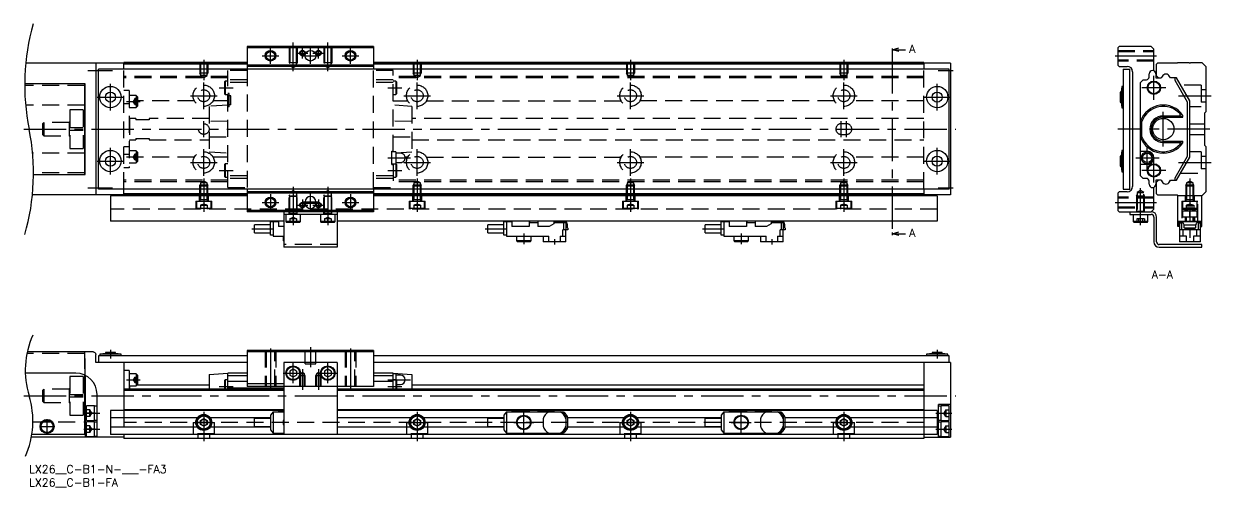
# Model space of a CAD drawing. Extents: x -2 to 443, y -8 to 165.
import ezdxf

# ---------------------------------------------------------------- set-up
doc = ezdxf.new("R2010")
doc.units = 0
doc.header["$LTSCALE"] = 0.5
doc.linetypes.add('CENTER', pattern=[50.8, 31.75, -6.35, 6.35, -6.35])
doc.linetypes.add('DASHED', pattern=[19.05, 12.7, -6.35])
for name, color, linetype in [('MSM_CENTER', 1, 'CENTER'), ('MSM_CONTINUOUS', 7, 'CONTINUOUS'), ('MSM_DASHED', 4, 'DASHED'), ('MSM_NARROW', 5, 'CONTINUOUS'), ('MSM_PART_NUMBER', 7, 'CONTINUOUS')]:
    doc.layers.add(name, color=color, linetype=linetype)
doc.styles.get("Standard").update_dxf_attribs({"font": 'txt.shx', "height": 1, "bigfont": 'bigfont.shx'})

# ---------------------------------------------------------------- blocks, each defined once
blk = doc.blocks.new('*U2')
at = {"layer": 'MSM_PART_NUMBER'}
blk.add_text('LX26__C-B1-N-___-FA3', height=3, dxfattribs=at).set_placement((0, -3))
blk = doc.blocks.new('*U3')
at = {"layer": 'MSM_PART_NUMBER'}
blk.add_text('LX26__C-B1-FA', height=3, dxfattribs=at).set_placement((0, -8))

msp = doc.modelspace()

# ---------------------------------------------------------------- linework, layer by layer
at = {"layer": 'MSM_CENTER'}
for p, q in [((90.5, 150.4), (90.5, 156.6)), ((99, 147.69), (99, 158.4)), ((102.5, 152.45), (102.5, 156.55)), ((105.5, 150.4), (105.5, 156.6)), ((108.5, 152.45), (108.5, 156.55)), ((112, 147.69), (112, 158.4)), ((120.5, 150.4), (120.5, 156.6)), ((65.5, 152), (65.5, 144.37)), ((87.4, 153.5), (93.6, 153.5)), ((100.45, 154.5), (104.55, 154.5)), ((102.4, 153.5), (108.6, 153.5)), ((106.45, 154.5), (110.55, 154.5)), ((117.4, 153.5), (123.6, 153.5)), ((145.5, 152), (145.5, 144.37)), ((225.5, 152), (225.5, 144.37)), ((305.5, 152), (305.5, 144.37)), ((323.59, 155.25), (323.59, 87.25)), ((407.25, 153.5), (422.75, 153.5)), ((22, 148), (31.31, 148)), ((340.8, 148), (346.5, 148)), ((30.5, 133), (30.5, 143)), ((65.5, 133.5), (65.5, 143.5)), ((145.5, 133.5), (145.5, 143.5)), ((225.5, 133.5), (225.5, 143.5)), ((305.5, 133.5), (305.5, 143.5)), ((340.5, 133), (340.5, 143)), ((421.75, 137), (421.75, 146)), ((60.5, 138.5), (70.5, 138.5)), ((71.3, 141.5), (76.5, 141.5)), ((134.5, 141.5), (139.7, 141.5)), ((140.5, 138.5), (150.5, 138.5)), ((220.5, 138.5), (230.5, 138.5)), ((300.5, 138.5), (310.5, 138.5)), ((426.25, 141.5), (417.25, 141.5)), ((430.96, 138.5), (443.25, 138.5)), ((25.5, 138), (35.5, 138)), ((36.5, 136.39), (41.6, 136.39)), ((335.5, 138), (345.5, 138)), ((425.25, 119.5), (425.25, 132.5)), ((-2, 126), (347.5, 126)), ((65.5, 123), (65.5, 129)), ((304.5, 123), (304.5, 129)), ((306.5, 123), (306.5, 129)), ((442.75, 126), (408.25, 126)), ((30.5, 109), (30.5, 119)), ((65.5, 108.5), (65.5, 118.5)), ((145.5, 108.5), (145.5, 118.5)), ((225.5, 108.5), (225.5, 118.5)), ((305.5, 108.5), (305.5, 118.5)), ((340.5, 109), (340.5, 119)), ((419.25, 110.7), (419.25, 119.7)), ((25.5, 114), (35.5, 114)), ((36.5, 115.61), (41.6, 115.61)), ((60.5, 113.5), (70.5, 113.5)), ((134.5, 115.2), (143, 115.2)), ((140.5, 113.5), (150.5, 113.5)), ((220.5, 113.5), (230.5, 113.5)), ((300.5, 113.5), (310.5, 113.5)), ((335.5, 114), (345.5, 114)), ((415, 115.2), (423.75, 115.2)), ((421.75, 106), (421.75, 115)), ((430.96, 113.5), (443.25, 113.5)), ((65.5, 107.51), (65.5, 95)), ((71.3, 110.5), (76.5, 110.5)), ((134.5, 110.5), (139.7, 110.5)), ((145.5, 107.51), (145.5, 95)), ((225.5, 107.51), (225.5, 95)), ((305.5, 107.51), (305.5, 95)), ((426.25, 110.5), (417.25, 110.5)), ((435.25, 107.51), (435.25, 82.7)), ((22, 104), (31.31, 104)), ((99, 104.31), (99, 90)), ((112, 104.31), (112, 90)), ((340.8, 104), (346.5, 104)), ((416.75, 90), (416.75, 103.81)), ((87.4, 98.5), (93.6, 98.5)), ((90.5, 101.6), (90.5, 95.4)), ((102.5, 99.55), (102.5, 95.45)), ((102.5, 98.75), (108.5, 98.75)), ((102.5, 98.25), (108.5, 98.25)), ((105.5, 95.25), (105.5, 101.75)), ((108.5, 99.55), (108.5, 95.45)), ((117.4, 98.5), (123.6, 98.5)), ((120.5, 101.6), (120.5, 95.4)), ((407.25, 98.5), (422.75, 98.5)), ((100.45, 97.5), (104.55, 97.5)), ((106.45, 97.5), (110.55, 97.5)), ((83.5, 88.55), (91.5, 88.55)), ((171, 88.55), (179, 88.55)), ((185.5, 86.9), (185.5, 82.9)), ((197, 84.7), (197, 82.7)), ((252.5, 88.55), (260.5, 88.55)), ((267, 86.9), (267, 82.9)), ((278.5, 84.7), (278.5, 82.7)), ((30.5, 43.2), (30.5, 40)), ((90.5, 43.68), (90.5, 28.83)), ((105.5, 44.25), (105.5, 36.75)), ((120.5, 43.68), (120.5, 28.83)), ((340.5, 43.2), (340.5, 40)), ((99, 30.75), (99, 38.25)), ((102.5, 35.96), (102.5, 28.24)), ((108.5, 35.96), (108.5, 28.24)), ((112, 30.75), (112, 38.25)), ((36.5, 32), (41.6, 32)), ((95.25, 34.5), (102.75, 34.5)), ((108.25, 34.5), (115.75, 34.5)), ((134.5, 32), (143, 32)), ((71.3, 29.5), (76.5, 29.5)), ((134.5, 29.5), (139.7, 29.5)), ((-2, 26), (347.5, 26)), ((20.5, 19.5), (26.5, 19.5)), ((65.5, 20), (65.5, 9)), ((145.5, 20), (145.5, 9)), ((185.5, 12.25), (185.5, 19.75)), ((225.5, 20), (225.5, 9)), ((267, 12.25), (267, 19.75)), ((305.5, 20), (305.5, 9)), ((340, 19.5), (346, 19.5)), ((3.97, 14.5), (9.53, 14.5)), ((6.75, 11.72), (6.75, 17.28)), ((20.5, 13.5), (26.5, 13.5)), ((61.5, 16), (69.5, 16)), ((141.5, 16), (149.5, 16)), ((181.75, 16), (189.25, 16)), ((221.5, 16), (229.5, 16)), ((263.25, 16), (270.75, 16)), ((301.5, 16), (309.5, 16)), ((340, 13.5), (346, 13.5))]:
    msp.add_line(p, q, dxfattribs=at)
at = {"layer": 'MSM_CONTINUOUS'}
for p, q in [((129.2, 157), (81.8, 157)), ((81.8, 157), (81.8, 148.5)), ((129.2, 156.5), (81.8, 156.5)), ((129.2, 157), (129.2, 148.5)), ((323.59, 155.75), (326.09, 156.42)), ((323.59, 156.25), (323.59, 155.25)), ((408.75, 157), (408.25, 156.5)), ((408.25, 156.5), (408.25, 150)), ((420.75, 157), (408.75, 157)), ((421.75, 156), (420.75, 157)), ((421.75, 147.82), (421.75, 156)), ((326.09, 155.08), (323.59, 155.75)), ((323.59, 155.75), (328.59, 155.75)), ((35.5, 150.7), (-1.24, 150.7)), ((25, 150.7), (25, 101.3)), ((345, 148.5), (26, 148.5)), ((26, 103.5), (26, 148.5)), ((35.5, 148.5), (35.5, 151)), ((81.8, 151), (35.5, 151)), ((81.8, 150.8), (35.5, 150.8)), ((81.8, 150.3), (35.5, 150.3)), ((129.2, 150), (81.8, 150)), ((129.2, 149.5), (81.8, 149.5)), ((335.5, 151), (129.2, 151)), ((335.5, 150.8), (129.2, 150.8)), ((335.5, 150.3), (129.2, 150.3)), ((335.5, 151), (335.5, 148.5)), ((345.5, 150.7), (335.5, 150.7)), ((342, 150.7), (342, 150.75)), ((345, 150.75), (342, 150.75)), ((345, 150.7), (345, 150.75)), ((345, 103.5), (345, 148.5)), ((345.5, 150.7), (345.5, 101.3)), ((408.25, 150), (408.75, 149.5)), ((408.75, 149.5), (411.75, 149.5)), ((410.25, 148.5), (410.25, 103.5)), ((410.25, 148.5), (412.75, 148.5)), ((412.75, 103.5), (412.75, 148.5)), ((413.75, 147.5), (413.75, 104.5)), ((422.75, 150.3), (423.25, 150.8)), ((422.75, 145.9), (422.75, 150.3)), ((423.25, 150.8), (430.55, 150.8)), ((430.55, 150.8), (430.75, 151)), ((430.75, 151), (434.85, 151)), ((435.65, 151), (439.75, 151)), ((439.75, 151), (441.25, 149.5)), ((441.25, 149.5), (441.25, 132.5)), ((21, 143), (-1.64, 143)), ((20.75, 143), (20.75, 109)), ((21, 109), (21, 143)), ((416.75, 143.5), (417.75, 144.5)), ((416.75, 108.5), (416.75, 143.5)), ((417.75, 144.5), (418.95, 144.5)), ((419.95, 145.5), (419.95, 146.7)), ((422.45, 146.7), (422.45, 145.2)), ((422.45, 145.2), (424.53, 145.2)), ((423.45, 145.2), (422.75, 145.9)), ((424.85, 145.76), (424.53, 145.2)), ((427.97, 145.2), (427.65, 145.76)), ((430.25, 145.2), (427.97, 145.2)), ((429.59, 145.2), (429.59, 144.35)), ((429.59, 144.35), (434.25, 136.27)), ((435.25, 136.54), (430.25, 145.2)), ((20.75, 142.4), (21, 142.4)), ((409.45, 139.9), (409.05, 139.9)), ((409.05, 139.9), (409.05, 136.1)), ((409.7, 142), (409.45, 139.9)), ((409.45, 139.9), (409.45, 136.1)), ((410.25, 142), (409.7, 142)), ((409.7, 142), (409.7, 134)), ((21, 135), (20.75, 135)), ((409.05, 136.1), (409.45, 136.1)), ((409.45, 136.1), (409.7, 134)), ((409.7, 134), (410.25, 134)), ((434.25, 136.27), (434.25, 115.73)), ((435.25, 115.46), (435.25, 136.54)), ((21, 130.25), (20.75, 130.25)), ((425.25, 131), (431.57, 131)), ((425.25, 130.5), (432.63, 130.5)), ((431.57, 131), (431.57, 131.69)), ((432.63, 130.5), (431.57, 131)), ((432.63, 130.5), (432.63, 131.15)), ((441.25, 132.5), (440.75, 132)), ((440.75, 132), (440.75, 119.98)), ((417.25, 128.87), (416.75, 128.96)), ((417.25, 123.13), (417.25, 128.87)), ((20.75, 121.75), (21, 121.75)), ((416.75, 123.04), (417.25, 123.13)), ((425.25, 121.5), (432.63, 121.5)), ((425.25, 121), (431.57, 121)), ((431.57, 121), (432.63, 121.5)), ((431.57, 120.31), (431.57, 121)), ((432.63, 120.85), (432.63, 121.5)), ((21, 117), (20.75, 117)), ((409.45, 115.9), (409.05, 115.9)), ((409.05, 115.9), (409.05, 112.1)), ((409.7, 118), (409.45, 115.9)), ((409.45, 115.9), (409.45, 112.1)), ((410.25, 118), (409.7, 118)), ((409.7, 118), (409.7, 110)), ((416.75, 117.7), (419.25, 117.7)), ((440.75, 119.98), (441.25, 119.48)), ((441.25, 119.48), (441.25, 102.5)), ((409.05, 112.1), (409.45, 112.1)), ((409.45, 112.1), (409.7, 110)), ((419.25, 112.7), (416.75, 112.7)), ((434.25, 115.73), (429.59, 107.65)), ((430.25, 106.8), (435.25, 115.46)), ((1.64, 109), (21, 109)), ((20.75, 109.6), (21, 109.6)), ((409.7, 110), (410.25, 110)), ((417.75, 107.5), (416.75, 108.5)), ((418.95, 107.5), (417.75, 107.5)), ((429.59, 107.65), (429.59, 106.8)), ((345, 103.5), (26, 103.5)), ((35.5, 101), (35.5, 103.5)), ((81.8, 103.5), (81.8, 95)), ((129.2, 102.5), (81.8, 102.5)), ((129.2, 103.5), (129.2, 95)), ((335.5, 103.5), (335.5, 101)), ((408.75, 102.5), (408.25, 102)), ((411.75, 102.5), (408.75, 102.5)), ((410.25, 103.5), (412.75, 103.5)), ((419.95, 105.3), (419.95, 106.5)), ((421.75, 96), (421.75, 104.18)), ((422.45, 106.8), (422.45, 105.3)), ((424.53, 106.8), (422.45, 106.8)), ((422.75, 106.1), (423.45, 106.8)), ((422.75, 101.7), (422.75, 106.1)), ((424.53, 106.8), (424.85, 106.24)), ((427.65, 106.24), (427.97, 106.8)), ((427.97, 106.8), (430.25, 106.8)), ((441.25, 102.5), (439.75, 101)), ((35.5, 101.3), (1.24, 101.3)), ((30.5, 101), (30.5, 91.5)), ((81.8, 101), (30.5, 101)), ((81.8, 101.7), (35.5, 101.7)), ((81.8, 101.2), (35.5, 101.2)), ((129.2, 102), (81.8, 102)), ((103.5, 98.75), (103.5, 98.25)), ((107.5, 98.25), (107.5, 98.75)), ((335.5, 101.7), (129.2, 101.7)), ((335.5, 101.2), (129.2, 101.2)), ((340.5, 101), (129.2, 101)), ((345.5, 101.3), (335.5, 101.3)), ((340.5, 101), (340.5, 91.5)), ((408.25, 102), (408.25, 95.5)), ((423.25, 101.2), (422.75, 101.7)), ((430.55, 101.2), (423.25, 101.2)), ((430.75, 101), (430.55, 101.2)), ((439.75, 101), (430.75, 101)), ((430.75, 89.5), (430.75, 101)), ((439.75, 89.5), (439.75, 101)), ((129.2, 95.5), (81.8, 95.5)), ((129.2, 95), (81.8, 95)), ((95.5, 95), (95.5, 81.7)), ((115.5, 94), (95.5, 94)), ((96.25, 94), (96.25, 91.3)), ((101.75, 91.3), (101.75, 94)), ((109.25, 94), (109.25, 91.3)), ((114.75, 91.3), (114.75, 94)), ((115.5, 95), (115.5, 81.7)), ((408.25, 95.5), (408.75, 95)), ((408.75, 95), (420.75, 95)), ((412.75, 95), (412.75, 94)), ((412.75, 94), (420.75, 94)), ((414, 94), (414, 91.3)), ((419.5, 91.3), (419.5, 94)), ((421.75, 96), (420.75, 95)), ((432.35, 93), (432.35, 96)), ((432.35, 96), (438.15, 96)), ((432.5, 95.4), (438, 95.4)), ((432.5, 95.4), (432.5, 93)), ((435.25, 93.25), (435.25, 95.15)), ((438, 93), (438, 95.4)), ((438.15, 96), (438.15, 93)), ((95.5, 91.5), (30.5, 91.5)), ((84.5, 87.05), (84.5, 90.05)), ((90.5, 90.05), (84.5, 90.05)), ((93.5, 91.2), (90.5, 91.2)), ((90.5, 86.2), (90.5, 91.2)), ((91.5, 91.2), (91.5, 85.9)), ((93.5, 91.5), (93.5, 89.5)), ((95.5, 89.5), (93.5, 89.5)), ((101.75, 91.3), (96.25, 91.3)), ((96.25, 91.3), (96.55, 91)), ((101.45, 91), (96.55, 91)), ((101.45, 91), (101.75, 91.3)), ((114.75, 91.3), (109.25, 91.3)), ((109.25, 91.3), (109.55, 91)), ((114.45, 91), (109.55, 91)), ((114.45, 91), (114.75, 91.3)), ((340.5, 91.5), (115.5, 91.5)), ((172, 87.05), (172, 90.05)), ((178, 90.05), (172, 90.05)), ((181, 91.2), (178, 91.2)), ((178, 86.2), (178, 91.2)), ((179, 91.2), (179, 85.9)), ((181, 91.5), (181, 89.5)), ((187.5, 89.5), (181, 89.5)), ((187.5, 91.5), (187.5, 89.5)), ((187.75, 91.2), (187.5, 91.2)), ((187.75, 90.9), (187.75, 91.2)), ((190.8, 90.9), (187.75, 90.9)), ((190.8, 91.5), (190.8, 89.5)), ((195.04, 89.5), (190.8, 89.5)), ((196.8, 90.51), (195.04, 89.5)), ((196.8, 91.5), (196.8, 90.51)), ((201.54, 91.2), (196.8, 91.2)), ((201.37, 90.9), (196.8, 90.9)), ((200.44, 90.9), (200.44, 88.25)), ((201.3, 90.9), (201.3, 88.25)), ((201.37, 90.9), (201.37, 91.2)), ((201.86, 90.11), (201.54, 91.2)), ((201.86, 89), (201.86, 90.11)), ((253.5, 87.05), (253.5, 90.05)), ((259.5, 90.05), (253.5, 90.05)), ((262.5, 91.2), (259.5, 91.2)), ((259.5, 86.2), (259.5, 91.2)), ((260.5, 91.2), (260.5, 85.9)), ((262.5, 91.5), (262.5, 89.5)), ((269, 89.5), (262.5, 89.5)), ((269, 91.5), (269, 89.5)), ((269.25, 91.2), (269, 91.2)), ((269.25, 90.9), (269.25, 91.2)), ((272.3, 90.9), (269.25, 90.9)), ((272.3, 91.5), (272.3, 89.5)), ((276.54, 89.5), (272.3, 89.5)), ((278.3, 90.51), (276.54, 89.5)), ((278.3, 91.5), (278.3, 90.51)), ((283.04, 91.2), (278.3, 91.2)), ((282.87, 90.9), (278.3, 90.9)), ((281.94, 90.9), (281.94, 88.25)), ((282.8, 90.9), (282.8, 88.25)), ((282.87, 90.9), (282.87, 91.2)), ((283.36, 90.11), (283.04, 91.2)), ((283.36, 89), (283.36, 90.11)), ((414, 91.3), (414.3, 91)), ((419.5, 91.3), (414, 91.3)), ((419.2, 91), (414.3, 91)), ((419.2, 91), (419.5, 91.3)), ((421.75, 93), (421.75, 83.7)), ((422.75, 83.7), (422.75, 93)), ((430.75, 91.5), (439.75, 91.5)), ((431.15, 90.51), (430.75, 90.51)), ((431.15, 89.5), (430.75, 89.5)), ((431.15, 89.5), (431.15, 91.1)), ((431.15, 91.1), (432.25, 91.1)), ((431.3, 91.1), (431.3, 83.7)), ((431.3, 90.9), (432.25, 90.9)), ((432.15, 90.9), (432.15, 88.25)), ((438.25, 91.2), (432.25, 91.2)), ((432.25, 90.9), (432.25, 91.2)), ((438.15, 93), (432.35, 93)), ((432.71, 90.82), (432.52, 91.2)), ((433.13, 90.11), (432.71, 90.82)), ((433.13, 90.11), (437.37, 90.11)), ((433.13, 89), (433.13, 90.11)), ((433.55, 91.5), (433.55, 93)), ((433.75, 93), (433.75, 91.5)), ((436.94, 93.01), (436.62, 93)), ((436.75, 91.5), (436.75, 93)), ((436.95, 93), (436.95, 91.5)), ((437.57, 90.43), (437.37, 90.11)), ((437.37, 90.11), (437.37, 89)), ((437.98, 91.2), (437.57, 90.43)), ((438.25, 91.2), (438.25, 90.9)), ((438.25, 91.1), (439.35, 91.1)), ((438.25, 90.9), (439.2, 90.9)), ((438.35, 90.9), (438.35, 88.25)), ((439.2, 83.7), (439.2, 91.1)), ((439.35, 91.1), (439.35, 89.5)), ((439.35, 90.51), (439.75, 90.51)), ((439.35, 89.5), (439.75, 89.5)), ((84.5, 87.05), (90.5, 87.05)), ((91.5, 86.2), (90.5, 86.2)), ((91.5, 85.9), (95.5, 85.9)), ((95.25, 85.9), (95.25, 84.2)), ((172, 87.05), (178, 87.05)), ((179, 86.2), (178, 86.2)), ((179, 85.9), (194.84, 85.9)), ((182.75, 85.9), (182.75, 84.2)), ((188.25, 84.2), (188.25, 85.9)), ((192.7, 85.9), (192.7, 83.7)), ((194.84, 83.7), (194.84, 85.9)), ((199.16, 85.9), (201.3, 85.9)), ((199.16, 85.9), (199.16, 83.7)), ((202, 88.25), (200.07, 88.25)), ((200.07, 85.9), (200.07, 88.25)), ((201.3, 83.7), (201.3, 88.25)), ((202, 88.85), (201.86, 89)), ((202, 88.85), (202, 88.25)), ((253.5, 87.05), (259.5, 87.05)), ((260.5, 86.2), (259.5, 86.2)), ((260.5, 85.9), (276.34, 85.9)), ((264.25, 85.9), (264.25, 84.2)), ((269.75, 84.2), (269.75, 85.9)), ((274.2, 85.9), (274.2, 83.7)), ((276.34, 83.7), (276.34, 85.9)), ((280.66, 85.9), (282.8, 85.9)), ((280.66, 85.9), (280.66, 83.7)), ((283.5, 88.25), (281.57, 88.25)), ((281.57, 85.9), (281.57, 88.25)), ((282.8, 83.7), (282.8, 88.25)), ((283.5, 88.85), (283.36, 89)), ((283.5, 88.85), (283.5, 88.25)), ((323.59, 86.75), (326.09, 87.42)), ((323.59, 87.25), (323.59, 86.25)), ((326.09, 86.08), (323.59, 86.75)), ((323.59, 86.75), (328.59, 86.75)), ((439.2, 88.25), (431.3, 88.25)), ((433.92, 85.9), (431.3, 85.9)), ((432.7, 85.9), (432.7, 88.25)), ((433.13, 89), (437.37, 89)), ((433.49, 88.85), (433.13, 89)), ((433.49, 88.85), (437.01, 88.85)), ((433.49, 88.85), (433.49, 88.25)), ((433.92, 83.7), (433.92, 85.9)), ((439.2, 85.9), (436.58, 85.9)), ((436.58, 85.9), (436.58, 83.7)), ((437.37, 89), (437.01, 88.85)), ((437.01, 88.85), (437.01, 88.25)), ((437.8, 85.9), (437.8, 88.25)), ((95.25, 84.2), (95.5, 83.95)), ((95.25, 84.2), (95.5, 84.2)), ((115.5, 81.7), (95.5, 81.7)), ((182.75, 84.2), (183.05, 83.9)), ((182.75, 84.2), (188.25, 84.2)), ((183.05, 83.9), (187.95, 83.9)), ((187.95, 83.9), (188.25, 84.2)), ((201.3, 83.7), (192.7, 83.7)), ((264.25, 84.2), (264.55, 83.9)), ((264.25, 84.2), (269.75, 84.2)), ((264.55, 83.9), (269.45, 83.9)), ((269.45, 83.9), (269.75, 84.2)), ((282.8, 83.7), (274.2, 83.7)), ((439.75, 82.7), (423.75, 82.7)), ((423.75, 81.7), (439.75, 81.7)), ((439.2, 83.7), (431.3, 83.7)), ((439.75, 81.7), (439.75, 82.7)), ((24, 42.5), (-0.65, 42.5)), ((24, 42.5), (24.01, 42.5)), ((24.01, 42.5), (24.21, 42.48)), ((24.21, 42.48), (24.45, 42.39)), ((24.45, 42.39), (24.67, 42.24)), ((24.67, 42.24), (24.81, 42.09)), ((24.81, 42.09), (24.92, 41.9)), ((24.92, 41.9), (24.98, 41.72)), ((24.98, 41.72), (25, 41.5)), ((25, 38.5), (25, 41.5)), ((26, 41), (26, 38.5)), ((81.8, 41), (26, 41)), ((28.6, 41.8), (26.5, 41.55)), ((26.5, 41.55), (26.5, 41)), ((34.5, 41.55), (26.5, 41.55)), ((28.6, 42.2), (28.6, 41.8)), ((32.4, 42.2), (28.6, 42.2)), ((32.4, 41.8), (28.6, 41.8)), ((32.4, 41.8), (32.4, 42.2)), ((34.5, 41.55), (32.4, 41.8)), ((34.5, 41), (34.5, 41.55)), ((81.8, 43), (81.8, 29.5)), ((129.2, 43), (81.8, 43)), ((129.2, 42.5), (81.8, 42.5)), ((129.2, 43), (129.2, 29.5)), ((345, 41), (129.2, 41)), ((338.6, 41.8), (336.5, 41.55)), ((336.5, 41.55), (336.5, 41)), ((344.5, 41.55), (336.5, 41.55)), ((338.6, 42.2), (338.6, 41.8)), ((342.4, 42.2), (338.6, 42.2)), ((342.4, 41.8), (338.6, 41.8)), ((342.4, 41.8), (342.4, 42.2)), ((344.5, 41.55), (342.4, 41.8)), ((344.5, 41), (344.5, 41.55)), ((345, 38.5), (345, 41)), ((81.8, 38.5), (25, 38.5)), ((35.5, 38.5), (35.5, 20.5)), ((95.5, 38.5), (95.5, 11.5)), ((115.5, 38.5), (95.5, 38.5)), ((99, 35.94), (97.75, 35.22)), ((100.25, 35.22), (99, 35.94)), ((112, 35.94), (110.75, 35.22)), ((113.25, 35.22), (112, 35.94)), ((115.5, 38.5), (115.5, 11.5)), ((345.5, 38.5), (129.2, 38.5)), ((335.5, 38.5), (335.5, 10)), ((345.5, 38.5), (345.5, 10.5)), ((17.5, 34.5), (-1.41, 34.5)), ((20.75, 33.81), (20.75, 11.5)), ((21, 33.69), (21, 16.2)), ((37.5, 35.5), (35.5, 35.5)), ((37.5, 35.5), (37.5, 28.5)), ((40.1, 34.25), (37.5, 34.25)), ((40.6, 33.75), (40.1, 34.25)), ((40.1, 34.25), (40.1, 29.75)), ((40.6, 33.75), (40.6, 30.25)), ((67.5, 34), (74.5, 34.5)), ((67.5, 34), (67.5, 28.5)), ((73.55, 32), (73.3, 31.75)), ((73.3, 31.75), (73.3, 28.5)), ((74.5, 32), (73.55, 32)), ((73.55, 32), (73.55, 28.5)), ((81.8, 34.5), (74.5, 34.5)), ((74.5, 28.5), (74.5, 34.5)), ((81.8, 33.5), (74.5, 33.5)), ((81.8, 31.3), (74.5, 31.3)), ((97.75, 35.22), (97.75, 33.78)), ((97.75, 33.78), (99, 33.06)), ((99, 33.06), (100.25, 33.78)), ((100.25, 35.22), (100.25, 33.78)), ((110.75, 35.22), (110.75, 33.78)), ((110.75, 33.78), (112, 33.06)), ((112, 33.06), (113.25, 33.78)), ((113.25, 35.22), (113.25, 33.78)), ((136.5, 34.5), (129.2, 34.5)), ((136.5, 33.5), (129.2, 33.5)), ((136.5, 31.3), (129.2, 31.3)), ((136.5, 34.5), (143.5, 34)), ((136.5, 28.5), (136.5, 34.5)), ((137.5, 34.25), (136.5, 34.25)), ((137.45, 32), (136.5, 32)), ((137.7, 31.75), (137.45, 32)), ((137.45, 32), (137.45, 28.5)), ((137.5, 34.25), (137.5, 31.95)), ((139.25, 33.75), (137.5, 33.75)), ((137.7, 31.75), (137.7, 28.5)), ((143.5, 34), (143.5, 28.5)), ((21, 30.25), (20.75, 30.25)), ((95.5, 28.5), (35.5, 28.5)), ((95.5, 28), (35.5, 28)), ((37.5, 29.75), (40.1, 29.75)), ((37.7, 29.75), (37.7, 28.5)), ((40.1, 29.75), (40.6, 30.25)), ((67.5, 30), (40.35, 30)), ((95.5, 28.8), (74.5, 28.8)), ((95.5, 30.5), (81.8, 30.5)), ((129.2, 29.5), (81.8, 29.5)), ((335.5, 28.5), (115.5, 28.5)), ((335.5, 28), (115.5, 28)), ((137.7, 30.25), (139.25, 30.25)), ((335.5, 30), (143.5, 30)), ((25.5, 10.5), (25.5, 26.5)), ((341, 10.5), (341, 22.75)), ((345.5, 22.75), (341, 22.75)), ((20.75, 21.75), (21, 21.75)), ((21.5, 16.75), (21.5, 22.25)), ((24.5, 22.25), (21.5, 22.25)), ((24.5, 16.75), (24.5, 22.25)), ((25.5, 22.1), (24.5, 22.1)), ((30.5, 20.5), (30.5, 11.5)), ((95.5, 20.5), (30.5, 20.5)), ((95.5, 20.7), (35.5, 20.7)), ((91.5, 19.95), (90.5, 18.69)), ((90.5, 18.69), (90.5, 13.3)), ((91.5, 19.95), (95.5, 19.95)), ((91.5, 19.95), (91.5, 12.05)), ((93.5, 20.5), (93.5, 19.95)), ((95.5, 20.1), (93.5, 20.1)), ((335.5, 20.7), (115.5, 20.7)), ((340.5, 20.5), (115.5, 20.5)), ((179, 19.95), (178, 18.69)), ((178, 18.69), (178, 13.3)), ((179, 19.95), (200.44, 19.95)), ((179, 19.95), (179, 12.05)), ((181, 20.5), (181, 19.95)), ((187.5, 20.1), (181, 20.1)), ((187.5, 20.5), (187.5, 19.95)), ((190.8, 20.5), (190.8, 19.95)), ((196.8, 20.1), (190.8, 20.1)), ((195.04, 20.1), (195.04, 20.5)), ((196.8, 20.5), (196.8, 19.95)), ((201.3, 18.55), (200.07, 19.95)), ((201.3, 18.55), (201.3, 13.45)), ((260.5, 19.95), (259.5, 18.69)), ((259.5, 18.69), (259.5, 13.3)), ((260.5, 19.95), (281.94, 19.95)), ((260.5, 19.95), (260.5, 12.05)), ((262.5, 20.5), (262.5, 19.95)), ((269, 20.1), (262.5, 20.1)), ((269, 20.5), (269, 19.95)), ((272.3, 20.5), (272.3, 19.95)), ((278.3, 20.1), (272.3, 20.1)), ((276.54, 20.1), (276.54, 20.5)), ((278.3, 20.5), (278.3, 19.95)), ((282.8, 18.55), (281.57, 19.95)), ((282.8, 18.55), (282.8, 13.45)), ((340.5, 20.5), (340.5, 11.5)), ((342, 22.1), (341, 22.1)), ((342, 16.75), (342, 22.25)), ((345, 22.25), (342, 22.25)), ((345, 16.75), (345, 22.25)), ((20.75, 16.2), (21, 16.2)), ((21.5, 16.75), (24.5, 16.75)), ((21.5, 10.75), (21.5, 16.25)), ((24.5, 16.25), (21.5, 16.25)), ((24.5, 16.9), (25.5, 16.9)), ((24.5, 10.75), (24.5, 16.25)), ((25.5, 16.1), (24.5, 16.1)), ((63.03, 17.7), (30.5, 17.7)), ((63.03, 14.3), (30.5, 14.3)), ((64.25, 16.72), (65.5, 17.44)), ((64.25, 15.28), (64.25, 16.72)), ((65.5, 14.56), (64.25, 15.28)), ((65.5, 17.44), (66.75, 16.72)), ((66.75, 15.28), (65.5, 14.56)), ((66.75, 16.72), (66.75, 15.28)), ((90.5, 17.7), (67.97, 17.7)), ((90.5, 14.3), (67.97, 14.3)), ((84.5, 14.5), (84.5, 17.5)), ((90.5, 17.5), (84.5, 17.5)), ((84.5, 14.5), (90.5, 14.5)), ((143.03, 17.7), (115.5, 17.7)), ((143.03, 14.3), (115.5, 14.3)), ((144.25, 16.72), (145.5, 17.44)), ((144.25, 15.28), (144.25, 16.72)), ((145.5, 14.56), (144.25, 15.28)), ((145.5, 17.44), (146.75, 16.72)), ((146.75, 15.28), (145.5, 14.56)), ((146.75, 16.72), (146.75, 15.28)), ((178, 17.7), (147.97, 17.7)), ((178, 14.3), (147.97, 14.3)), ((172, 14.5), (172, 17.5)), ((178, 17.5), (172, 17.5)), ((172, 14.5), (178, 14.5)), ((192.7, 17.33), (192.7, 14.67)), ((200.07, 12.05), (201.3, 13.45)), ((202, 14.24), (202, 17.76)), ((223.03, 17.7), (202, 17.7)), ((223.03, 14.3), (202, 14.3)), ((224.25, 16.72), (225.5, 17.44)), ((224.25, 15.28), (224.25, 16.72)), ((225.5, 14.56), (224.25, 15.28)), ((225.5, 17.44), (226.75, 16.72)), ((226.75, 15.28), (225.5, 14.56)), ((226.75, 16.72), (226.75, 15.28)), ((259.5, 17.7), (227.97, 17.7)), ((259.5, 14.3), (227.97, 14.3)), ((253.5, 14.5), (253.5, 17.5)), ((259.5, 17.5), (253.5, 17.5)), ((253.5, 14.5), (259.5, 14.5)), ((274.2, 17.33), (274.2, 14.67)), ((281.57, 12.05), (282.8, 13.45)), ((283.5, 14.24), (283.5, 17.76)), ((303.03, 17.7), (283.5, 17.7)), ((303.03, 14.3), (283.5, 14.3)), ((304.25, 16.72), (305.5, 17.44)), ((304.25, 15.28), (304.25, 16.72)), ((305.5, 14.56), (304.25, 15.28)), ((305.5, 17.44), (306.75, 16.72)), ((306.75, 15.28), (305.5, 14.56)), ((306.75, 16.72), (306.75, 15.28)), ((340.5, 17.7), (307.97, 17.7)), ((340.5, 14.3), (307.97, 14.3)), ((341, 16.9), (342, 16.9)), ((342, 16.1), (341, 16.1)), ((342, 16.75), (345, 16.75)), ((342, 10.75), (342, 16.25)), ((345, 16.25), (342, 16.25)), ((345, 10.75), (345, 16.25)), ((35.5, 10.5), (0.86, 10.5)), ((20.75, 11.5), (1.03, 11.5)), ((21.5, 10.75), (24.5, 10.75)), ((24.5, 10.9), (25.5, 10.9)), ((91.5, 11.5), (30.5, 11.5)), ((335.5, 11.5), (35.5, 11.5)), ((35.5, 11.5), (35.5, 10)), ((335.5, 10), (35.5, 10)), ((90.5, 13.3), (91.5, 12.05)), ((91.5, 12.05), (95.5, 12.05)), ((93.5, 12.05), (93.5, 11.5)), ((95.5, 11.9), (93.5, 11.9)), ((173, 11.5), (116.5, 11.5)), ((178, 13.3), (179, 12.05)), ((179, 12.05), (200.44, 12.05)), ((181, 12.05), (181, 11.5)), ((187.5, 11.9), (181, 11.9)), ((187.5, 12.05), (187.5, 11.5)), ((190.8, 12.05), (190.8, 11.5)), ((196.8, 11.9), (190.8, 11.9)), ((195.04, 11.9), (195.04, 11.5)), ((196.8, 12.05), (196.8, 11.5)), ((254.5, 11.5), (198, 11.5)), ((259.5, 13.3), (260.5, 12.05)), ((260.5, 12.05), (281.94, 12.05)), ((262.5, 12.05), (262.5, 11.5)), ((269, 11.9), (262.5, 11.9)), ((269, 12.05), (269, 11.5)), ((272.3, 12.05), (272.3, 11.5)), ((278.3, 11.9), (272.3, 11.9)), ((276.54, 11.9), (276.54, 11.5)), ((278.3, 12.05), (278.3, 11.5)), ((340.5, 11.5), (279.5, 11.5)), ((335.5, 10.5), (345.5, 10.5)), ((341, 10.9), (342, 10.9)), ((342, 10.75), (345, 10.75))]:
    msp.add_line(p, q, dxfattribs=at)
for centre, radius in [((90.5, 153.5), 1.62), ((105.5, 153.5), 2), ((120.5, 153.5), 1.62), ((421.75, 141.5), 2.5), ((421.75, 141.5), 2.25), ((30.5, 138), 4), ((30.5, 138), 1.9), ((340.5, 138), 4), ((340.5, 138), 1.9), ((425.25, 126), 4), ((30.5, 114), 4), ((30.5, 114), 1.9), ((340.5, 114), 4), ((340.5, 114), 1.9), ((419.25, 115.2), 2.25), ((419.25, 115.2), 1.75), ((421.75, 110.5), 2.5), ((421.75, 110.5), 2.25), ((90.5, 98.5), 1.62), ((120.5, 98.5), 1.62), ((99, 34.5), 2.75), ((99, 34.5), 2.45), ((112, 34.5), 2.75), ((112, 34.5), 2.45), ((65.5, 16), 3), ((65.5, 16), 2.75), ((65.5, 16), 2.45), ((145.5, 16), 3), ((145.5, 16), 2.75), ((145.5, 16), 2.45), ((185.5, 16), 2.75), ((185.5, 16), 2.45), ((225.5, 16), 3), ((225.5, 16), 2.75), ((225.5, 16), 2.45), ((267, 16), 2.75), ((267, 16), 2.45), ((305.5, 16), 3), ((305.5, 16), 2.75), ((305.5, 16), 2.45), ((6.75, 14.5), 2.65), ((6.75, 14.5), 2.25), ((65.5, 16), 1.25), ((145.5, 16), 1.25), ((225.5, 16), 1.25), ((305.5, 16), 1.25)]:
    msp.add_circle(centre, radius, dxfattribs=at)
for centre, radius, start, end in [((411.75, 147.5), 2, 0, 90), ((421.2, 146.7), 1.25, 0, 180), ((435.25, 151.3), 0.5, 216.8761, 323.1239), ((418.95, 145.5), 1, 270, 0), ((426.37, 144.89), 1.75, 93.7679, 149.9999), ((426.13, 144.89), 1.75, 30.0001, 86.2321), ((425.25, 126), 9, 34.9152, 160.8119), ((425.25, 126), 8.5, 41.9786, 160.2501), ((425.25, 126), 5, 90, 270), ((425.25, 126), 4.5, 90, 270), ((427.09, 121.47), 11.15, 60.2349, 66.3409), ((425.25, 126), 9, 199.1881, 325.0848), ((425.25, 126), 8.5, 199.7499, 318.0214), ((427.18, 130.36), 10.96, 293.6059, 299.8183), ((419.25, 115.2), 2.5, 270, 90), ((418.95, 106.5), 1, 0, 90), ((411.75, 104.5), 2, 270, 0), ((421.2, 105.3), 1.25, 180, 0), ((426.37, 107.12), 1.75, 210.0001, 266.2321), ((426.13, 107.12), 1.75, 273.7679, 329.9999), ((105.5, 98.75), 2, 0, 180), ((105.5, 98.25), 2, 180, 0), ((420.75, 93), 2, 0, 90), ((420.75, 93), 1, 0, 90), ((433.87, 91.42), 3.98, 69.7735, 110.2265), ((436.62, 91.42), 3.98, 69.7735, 110.2265), ((433.87, 96.98), 3.98, 249.7735, 290.2265), ((436.62, 96.98), 3.98, 249.7735, 290.2265), ((423.75, 83.7), 2, 180, 270), ((423.75, 83.7), 1, 180, 270), ((17.5, 26.5), 8, 0, 90), ((139.25, 32), 1.75, 270, 90), ((197, 16), 4.5, 118.6246, 162.8538), ((197, 16), 4.5, 17.1462, 61.3754), ((197.38, 16), 5, 38.3525, 52.1855), ((197, 16), 5.3, 19.37, 35.8295), ((278.5, 16), 4.5, 118.6246, 162.8538), ((278.5, 16), 4.5, 17.1462, 61.3754), ((278.88, 16), 5, 38.3525, 52.1855), ((278.5, 16), 5.3, 19.37, 35.8295), ((98, 16), 2.75, 155.38, 204.62), ((197, 16), 4.5, 197.1462, 241.3754), ((197, 16), 4.5, 298.6246, 342.8538), ((197, 16), 5.3, 324.1705, 340.63), ((278.5, 16), 4.5, 197.1462, 241.3754), ((278.5, 16), 4.5, 298.6246, 342.8538), ((278.5, 16), 5.3, 324.1705, 340.63), ((197.38, 16), 5, 307.8145, 321.6475), ((278.88, 16), 5, 307.8145, 321.6475)]:
    msp.add_arc(centre, radius, start, end, dxfattribs=at)
at = {"layer": 'MSM_DASHED'}
for p, q in [((97.5, 157), (97.5, 151)), ((97.77, 157), (97.77, 149.8)), ((100.23, 149.8), (100.23, 157)), ((100.5, 157), (100.5, 151)), ((110.5, 157), (110.5, 151)), ((110.77, 157), (110.77, 149.8)), ((113.23, 149.8), (113.23, 157)), ((113.5, 157), (113.5, 151)), ((408.25, 155.5), (421.75, 155.5)), ((408.25, 155.12), (421.75, 155.12)), ((421.75, 151.88), (408.25, 151.88)), ((421.75, 151.5), (408.25, 151.5)), ((35.5, 103.5), (35.5, 148.5)), ((64, 151), (64, 147)), ((67, 147), (64, 147)), ((64.27, 146.53), (64, 147)), ((64.2, 150.8), (64.2, 150.8)), ((64.2, 150.8), (64.2, 150.8)), ((64.27, 151), (64.27, 146.08)), ((66.73, 146.08), (66.73, 151)), ((66.73, 146.53), (67, 147)), ((66.8, 150.8), (66.81, 150.82)), ((67, 151), (67, 147)), ((81.8, 147.95), (74.5, 147.95)), ((74.5, 104.05), (74.5, 147.95)), ((81.8, 148.5), (81.8, 103.5)), ((97.5, 151), (100.5, 151)), ((97.5, 151), (97.77, 150.53)), ((97.77, 149.8), (99, 149.09)), ((97.77, 149.8), (100.23, 149.8)), ((99, 149.09), (100.23, 149.8)), ((100.5, 151), (100.23, 150.53)), ((110.5, 151), (113.5, 151)), ((110.5, 151), (110.77, 150.53)), ((110.77, 149.8), (112, 149.09)), ((110.77, 149.8), (113.23, 149.8)), ((112, 149.09), (113.23, 149.8)), ((113.5, 151), (113.23, 150.53)), ((129.2, 103.5), (129.2, 148.5)), ((136.5, 147.95), (129.2, 147.95)), ((136.5, 117.45), (136.5, 147.95)), ((144, 151), (144, 147)), ((147, 147), (144, 147)), ((144.27, 146.53), (144, 147)), ((144.2, 150.8), (144.2, 150.8)), ((144.2, 150.8), (144.2, 150.8)), ((144.27, 151), (144.27, 146.08)), ((146.73, 146.08), (146.73, 151)), ((146.73, 146.53), (147, 147)), ((146.8, 150.8), (146.81, 150.82)), ((147, 151), (147, 147)), ((224, 151), (224, 147)), ((227, 147), (224, 147)), ((224.27, 146.53), (224, 147)), ((224.2, 150.8), (224.2, 150.8)), ((224.2, 150.8), (224.2, 150.8)), ((224.27, 151), (224.27, 146.08)), ((226.73, 146.08), (226.73, 151)), ((226.73, 146.53), (227, 147)), ((226.8, 150.8), (226.81, 150.82)), ((227, 151), (227, 147)), ((304, 151), (304, 147)), ((307, 147), (304, 147)), ((304.27, 146.53), (304, 147)), ((304.2, 150.8), (304.2, 150.8)), ((304.27, 151), (304.27, 146.08)), ((306.73, 146.08), (306.73, 151)), ((306.73, 146.53), (307, 147)), ((306.8, 150.8), (306.81, 150.82)), ((307, 151), (307, 147)), ((335.5, 103.5), (335.5, 148.5)), ((74.5, 145.76), (35.5, 145.76)), ((74.5, 145.2), (35.5, 145.2)), ((74.5, 145.2), (54, 145.2)), ((66.73, 146.08), (64.27, 146.08)), ((64.27, 146.08), (65.5, 145.37)), ((65.5, 145.37), (66.73, 146.08)), ((73.55, 144), (73.3, 143.75)), ((73.3, 143.75), (73.3, 139.25)), ((74.5, 144), (73.55, 144)), ((73.55, 144), (73.55, 139)), ((81.8, 144.5), (74.5, 144.5)), ((81.8, 143.5), (74.5, 143.5)), ((136.5, 144.5), (129.2, 144.5)), ((136.5, 143.5), (129.2, 143.5)), ((335.5, 145.76), (136.5, 145.76)), ((335.5, 145.2), (136.5, 145.2)), ((137.45, 144), (136.5, 144)), ((137.45, 144), (137.45, 139)), ((137.7, 143.75), (137.45, 144)), ((137.7, 143.75), (137.7, 139.25)), ((146.73, 146.08), (144.27, 146.08)), ((144.27, 146.08), (145.5, 145.37)), ((145.5, 145.37), (146.73, 146.08)), ((226.73, 146.08), (224.27, 146.08)), ((224.27, 146.08), (225.5, 145.37)), ((225.5, 145.37), (226.73, 146.08)), ((306.73, 146.08), (304.27, 146.08)), ((304.27, 146.08), (305.5, 145.37)), ((305.5, 145.37), (306.73, 146.08)), ((439.45, 142.5), (431.81, 142.5)), ((439.45, 142.5), (439.45, 134.5)), ((20.75, 142.4), (-1.64, 142.4)), ((37.5, 140.5), (35.5, 140.5)), ((37.5, 140.5), (37.5, 111.5)), ((40.1, 138.64), (37.5, 138.64)), ((40.6, 138.14), (40.1, 138.64)), ((40.1, 138.64), (40.1, 134.14)), ((40.6, 138.14), (40.6, 134.64)), ((73.3, 139.25), (73.55, 139)), ((73.55, 139), (74.5, 139)), ((75, 139.3), (74.5, 139.3)), ((75, 134.3), (75, 139.3)), ((75.7, 138.5), (75, 138.5)), ((75.7, 135.1), (75.7, 138.5)), ((136.5, 139), (137.45, 139)), ((137.45, 139), (137.7, 139.25)), ((441.25, 140.75), (439.45, 140.75)), ((20.75, 135), (-1.31, 135)), ((37.5, 135.5), (35.5, 135.5)), ((37.5, 134.14), (40.1, 134.14)), ((39.6, 137.39), (39.02, 136.39)), ((39.6, 135.39), (39.02, 136.39)), ((39.6, 137.55), (40.6, 137.55)), ((39.6, 137.55), (39.6, 135.24)), ((39.6, 136.97), (40.6, 136.97)), ((39.6, 135.81), (40.6, 135.81)), ((39.6, 135.24), (40.6, 135.24)), ((40.1, 134.14), (40.6, 134.64)), ((62.01, 136.54), (40.6, 136.54)), ((74.5, 135), (67.5, 134.5)), ((67.5, 134.5), (67.5, 117.5)), ((74.5, 136.54), (68.99, 136.54)), ((75, 134.3), (74.5, 134.3)), ((75.7, 135.1), (75, 135.1)), ((136.5, 136.54), (142.01, 136.54)), ((143.5, 134.5), (136.5, 135)), ((143.5, 134.5), (143.5, 117.5)), ((148.99, 136.54), (222.01, 136.54)), ((302.01, 136.54), (228.99, 136.54)), ((335.5, 136.54), (308.99, 136.54)), ((435.25, 134.5), (439.45, 134.5)), ((439.45, 136.25), (441.25, 136.25)), ((15.3, 133.25), (15.3, 118.75)), ((20.3, 133.25), (15.3, 133.25)), ((20.3, 133.23), (15.3, 133.23)), ((20.3, 133.25), (20.3, 118.75)), ((20.75, 130.25), (20.3, 130.25)), ((37.7, 130.25), (37.5, 130.25)), ((37.7, 130.25), (37.7, 121.75)), ((40, 130), (37.7, 130)), ((40, 130), (40, 129.5)), ((45, 129.5), (40, 129.5)), ((45, 130), (45, 129.5)), ((67.5, 130), (45, 130)), ((335.5, 130), (143.5, 130)), ((5.5, 128.5), (5, 128)), ((5, 128), (5, 124)), ((5.5, 128.5), (5.5, 123.5)), ((15, 128.5), (5.5, 128.5)), ((15.3, 128.8), (15, 128.5)), ((15, 128.5), (15, 123.5)), ((15.3, 126.55), (20.3, 126.55)), ((20.3, 125.45), (15.3, 125.45)), ((74.5, 128.96), (67.5, 128.87)), ((143.5, 128.87), (136.5, 128.96)), ((306.5, 128), (304.5, 128)), ((435.25, 128), (440.75, 128)), ((5, 124), (5.5, 123.5)), ((5.5, 123.5), (15, 123.5)), ((15, 123.5), (15.3, 123.2)), ((20.3, 121.75), (20.75, 121.75)), ((37.5, 121.75), (37.7, 121.75)), ((37.7, 122), (40, 122)), ((40, 122.5), (45, 122.5)), ((40, 122.5), (40, 122)), ((45, 122.5), (45, 122)), ((45, 122), (67.5, 122)), ((67.5, 123.13), (74.5, 123.04)), ((136.5, 123.04), (143.5, 123.13)), ((143.5, 122), (335.5, 122)), ((304.5, 124), (306.5, 124)), ((435.25, 124), (440.75, 124)), ((20.75, 117), (1.31, 117)), ((15.3, 118.77), (20.3, 118.77)), ((15.3, 118.75), (20.3, 118.75)), ((35.5, 119.5), (37.5, 119.5)), ((37.5, 116.5), (35.5, 116.5)), ((40.1, 117.86), (37.5, 117.86)), ((39.6, 116.61), (39.02, 115.61)), ((39.6, 116.76), (40.6, 116.76)), ((39.6, 116.76), (39.6, 114.45)), ((39.6, 116.19), (40.6, 116.19)), ((40.6, 117.36), (40.1, 117.86)), ((40.1, 117.86), (40.1, 113.36)), ((40.6, 117.36), (40.6, 113.86)), ((67.5, 117.5), (74.5, 117)), ((136, 117.7), (136.5, 117.7)), ((136, 112.7), (136, 117.7)), ((137.5, 117.45), (136, 117.45)), ((137.5, 117.07), (143.5, 117.5)), ((137.5, 117.45), (137.5, 112.95)), ((139.25, 116.95), (137.5, 116.95)), ((439.45, 117.5), (435.25, 117.5)), ((439.45, 117.5), (439.45, 109.5)), ((37.5, 111.5), (35.5, 111.5)), ((37.5, 113.36), (40.1, 113.36)), ((39.6, 114.61), (39.02, 115.61)), ((39.6, 115.03), (40.6, 115.03)), ((39.6, 114.45), (40.6, 114.45)), ((40.1, 113.36), (40.6, 113.86)), ((62.01, 115.46), (40.6, 115.46)), ((74.5, 115.46), (68.99, 115.46)), ((73.55, 113), (73.3, 112.75)), ((73.3, 112.75), (73.3, 108.25)), ((73.55, 113), (73.55, 108)), ((74.5, 113), (73.55, 113)), ((136, 112.95), (137.5, 112.95)), ((136, 112.7), (136.5, 112.7)), ((136.5, 112.95), (136.5, 104.05)), ((137.45, 112.95), (137.45, 108)), ((137.5, 113.45), (139.25, 113.45)), ((137.7, 112.75), (137.5, 112.95)), ((137.7, 112.75), (137.7, 108.25)), ((142.01, 115.46), (140.98, 115.46)), ((148.99, 115.46), (222.01, 115.46)), ((222.01, 115.46), (221.48, 115.46)), ((302.01, 115.46), (228.99, 115.46)), ((335.5, 115.46), (308.99, 115.46)), ((441.25, 115.75), (439.45, 115.75)), ((20.75, 109.6), (1.64, 109.6)), ((73.3, 108.25), (73.55, 108)), ((73.55, 108), (74.5, 108)), ((81.8, 108.5), (74.5, 108.5)), ((81.8, 107.5), (74.5, 107.5)), ((136.5, 108.5), (129.2, 108.5)), ((136.5, 107.5), (129.2, 107.5)), ((136.5, 108), (137.45, 108)), ((137.45, 108), (137.7, 108.25)), ((431.81, 109.5), (439.45, 109.5)), ((439.45, 111.25), (441.25, 111.25)), ((74.5, 106.8), (35.5, 106.8)), ((74.5, 106.24), (35.5, 106.24)), ((64.27, 105.47), (64, 105)), ((64, 99), (64, 105)), ((67, 105), (64, 105)), ((64.27, 105), (64, 104.73)), ((64, 104.73), (67, 104.73)), ((65.5, 106.51), (64.27, 105.8)), ((64.27, 105.8), (64.27, 99.5)), ((66.73, 105.8), (64.27, 105.8)), ((66.73, 105.8), (65.5, 106.51)), ((66.73, 99.5), (66.73, 105.8)), ((66.73, 105.47), (67, 105)), ((67, 104.73), (66.73, 105)), ((67, 99), (67, 105)), ((74.5, 104.05), (81.8, 104.05)), ((97.77, 102.2), (99, 102.91)), ((99, 102.91), (100.23, 102.2)), ((110.77, 102.2), (112, 102.91)), ((112, 102.91), (113.23, 102.2)), ((129.2, 104.05), (136.5, 104.05)), ((335.5, 106.8), (136.5, 106.8)), ((335.5, 106.24), (136.5, 106.24)), ((144.27, 105.47), (144, 105)), ((144, 99), (144, 105)), ((147, 105), (144, 105)), ((144.27, 105), (144, 104.73)), ((144, 104.73), (147, 104.73)), ((145.5, 106.51), (144.27, 105.8)), ((144.27, 105.8), (144.27, 99.5)), ((146.73, 105.8), (144.27, 105.8)), ((146.73, 105.8), (145.5, 106.51)), ((146.73, 99.5), (146.73, 105.8)), ((146.73, 105.47), (147, 105)), ((147, 104.73), (146.73, 105)), ((147, 99), (147, 105)), ((224.27, 105.47), (224, 105)), ((224, 99), (224, 105)), ((227, 105), (224, 105)), ((224.27, 105), (224, 104.73)), ((224, 104.73), (227, 104.73)), ((225.5, 106.51), (224.27, 105.8)), ((224.27, 105.8), (224.27, 99.5)), ((226.73, 105.8), (224.27, 105.8)), ((226.73, 105.8), (225.5, 106.51)), ((226.73, 99.5), (226.73, 105.8)), ((226.73, 105.47), (227, 105)), ((227, 104.73), (226.73, 105)), ((227, 99), (227, 105)), ((304.27, 105.47), (304, 105)), ((304, 99), (304, 105)), ((307, 105), (304, 105)), ((304.27, 105), (304, 104.73)), ((304, 104.73), (307, 104.73)), ((305.5, 106.51), (304.27, 105.8)), ((304.27, 105.8), (304.27, 99.5)), ((306.73, 105.8), (304.27, 105.8)), ((306.73, 105.8), (305.5, 106.51)), ((306.73, 99.5), (306.73, 105.8)), ((306.73, 105.47), (307, 105)), ((307, 104.73), (306.73, 105)), ((307, 99), (307, 105)), ((416.75, 102.91), (415.52, 102.2)), ((417.98, 102.2), (416.75, 102.91)), ((433.75, 105), (434.02, 105.47)), ((433.75, 105), (433.75, 99)), ((436.75, 105), (433.75, 105)), ((434.02, 105), (433.75, 104.73)), ((433.75, 104.73), (436.75, 104.73)), ((435.25, 106.51), (434.02, 105.8)), ((434.02, 105.8), (434.02, 99.5)), ((436.48, 105.8), (434.02, 105.8)), ((436.48, 105.8), (435.25, 106.51)), ((436.48, 99.5), (436.48, 105.8)), ((436.75, 105), (436.48, 105.47)), ((436.75, 104.73), (436.48, 105)), ((436.75, 99), (436.75, 105)), ((62.5, 99), (68.5, 99)), ((62.5, 99), (62.5, 96)), ((62.75, 99), (62.75, 96.3)), ((63.75, 101), (63.75, 99)), ((67, 99.5), (64, 99.5)), ((64, 99), (64.27, 99.5)), ((67, 99), (66.73, 99.5)), ((67.25, 99), (67.25, 101)), ((68.25, 96.3), (68.25, 99)), ((68.5, 96), (68.5, 99)), ((97.5, 101), (97.77, 101.47)), ((97.5, 101), (100.5, 101)), ((97.5, 100.73), (97.77, 101)), ((97.5, 94), (97.5, 101)), ((100.5, 100.73), (97.5, 100.73)), ((97.77, 102.2), (100.23, 102.2)), ((97.77, 94.47), (97.77, 102.2)), ((100.23, 102.2), (100.23, 94.47)), ((100.5, 101), (100.23, 101.47)), ((100.23, 101), (100.5, 100.73)), ((100.5, 94), (100.5, 101)), ((110.5, 101), (110.77, 101.47)), ((110.5, 101), (113.5, 101)), ((110.5, 100.73), (110.77, 101)), ((110.5, 94), (110.5, 101)), ((113.5, 100.73), (110.5, 100.73)), ((110.77, 102.2), (113.23, 102.2)), ((110.77, 94.47), (110.77, 102.2)), ((113.23, 102.2), (113.23, 94.47)), ((113.5, 101), (113.23, 101.47)), ((113.23, 101), (113.5, 100.73)), ((113.5, 94), (113.5, 101)), ((142.5, 99), (148.5, 99)), ((142.5, 99), (142.5, 96)), ((142.75, 99), (142.75, 96.3)), ((143.75, 101), (143.75, 99)), ((147, 99.5), (144, 99.5)), ((144, 99), (144.27, 99.5)), ((147, 99), (146.73, 99.5)), ((147.25, 99), (147.25, 101)), ((148.25, 96.3), (148.25, 99)), ((148.5, 96), (148.5, 99)), ((222.5, 99), (228.5, 99)), ((222.5, 99), (222.5, 96)), ((222.75, 99), (222.75, 96.3)), ((223.75, 101), (223.75, 99)), ((227, 99.5), (224, 99.5)), ((224, 99), (224.27, 99.5)), ((227, 99), (226.73, 99.5)), ((227.25, 99), (227.25, 101)), ((228.25, 96.3), (228.25, 99)), ((228.5, 96), (228.5, 99)), ((302.5, 99), (308.5, 99)), ((302.5, 99), (302.5, 96)), ((302.75, 99), (302.75, 96.3)), ((303.75, 101), (303.75, 99)), ((307, 99.5), (304, 99.5)), ((304, 99), (304.27, 99.5)), ((307, 99), (306.73, 99.5)), ((307.25, 99), (307.25, 101)), ((308.25, 96.3), (308.25, 99)), ((308.5, 96), (308.5, 99)), ((421.75, 100.5), (408.25, 100.5)), ((421.75, 100.12), (408.25, 100.12)), ((415.25, 101), (415.52, 101.47)), ((415.25, 101), (415.25, 95)), ((415.25, 101), (418.25, 101)), ((415.52, 101), (415.25, 100.73)), ((418.25, 100.73), (415.25, 100.73)), ((415.52, 102.2), (415.52, 95.27)), ((415.52, 102.2), (417.98, 102.2)), ((417.98, 95.27), (417.98, 102.2)), ((418.25, 101), (417.98, 101.47)), ((418.25, 100.73), (417.98, 101)), ((418.25, 95), (418.25, 101)), ((432.25, 99), (432.25, 91.5)), ((432.25, 99), (438.25, 99)), ((432.5, 99), (432.5, 96.3)), ((433.5, 101), (433.5, 99)), ((436.75, 99.5), (433.75, 99.5)), ((433.75, 99), (434.02, 99.5)), ((436.75, 99), (436.48, 99.5)), ((437, 99), (437, 101)), ((438, 96.3), (438, 99)), ((438.25, 91.5), (438.25, 99)), ((340.5, 96), (30.5, 96)), ((62.75, 96.3), (63.05, 96)), ((62.75, 96.3), (68.25, 96.3)), ((65.5, 97.83), (64.25, 97.5)), ((64.25, 97.5), (64.25, 96)), ((64.25, 97.5), (66.75, 97.5)), ((66.75, 97.5), (65.5, 97.83)), ((65.5, 97.5), (65.5, 96)), ((66.75, 97.5), (66.75, 96)), ((67.95, 96), (68.25, 96.3)), ((97.5, 94.47), (100.5, 94.47)), ((97.5, 94), (97.77, 94.47)), ((100.5, 94), (100.23, 94.47)), ((110.5, 94.47), (113.5, 94.47)), ((110.5, 94), (110.77, 94.47)), ((113.5, 94), (113.23, 94.47)), ((142.75, 96.3), (143.05, 96)), ((142.75, 96.3), (148.25, 96.3)), ((145.5, 97.83), (144.25, 97.5)), ((144.25, 97.5), (144.25, 96)), ((144.25, 97.5), (146.75, 97.5)), ((146.75, 97.5), (145.5, 97.83)), ((145.5, 97.5), (145.5, 96)), ((146.75, 97.5), (146.75, 96)), ((147.95, 96), (148.25, 96.3)), ((222.75, 96.3), (223.05, 96)), ((222.75, 96.3), (228.25, 96.3)), ((225.5, 97.83), (224.25, 97.5)), ((224.25, 97.5), (224.25, 96)), ((224.25, 97.5), (226.75, 97.5)), ((226.75, 97.5), (225.5, 97.83)), ((225.5, 97.5), (225.5, 96)), ((226.75, 97.5), (226.75, 96)), ((227.95, 96), (228.25, 96.3)), ((302.75, 96.3), (303.05, 96)), ((302.75, 96.3), (308.25, 96.3)), ((305.5, 97.83), (304.25, 97.5)), ((304.25, 97.5), (304.25, 96)), ((304.25, 97.5), (306.75, 97.5)), ((306.75, 97.5), (305.5, 97.83)), ((305.5, 97.5), (305.5, 96)), ((306.75, 97.5), (306.75, 96)), ((307.95, 96), (308.25, 96.3)), ((408.25, 96.88), (421.75, 96.88)), ((408.25, 96.5), (421.75, 96.5)), ((415.52, 95.27), (415.25, 95)), ((415.52, 95.27), (417.98, 95.27)), ((418.25, 95), (417.98, 95.27)), ((432.5, 96.3), (438, 96.3)), ((432.5, 96.3), (432.8, 96)), ((433.81, 97.5), (433.81, 96)), ((433.81, 97.5), (436.69, 97.5)), ((435.25, 97.83), (434, 97.5)), ((434.53, 97.5), (434.53, 96)), ((436.5, 97.5), (435.25, 97.83)), ((435.97, 97.5), (435.97, 96)), ((436.69, 97.5), (436.69, 96)), ((437.7, 96), (438, 96.3)), ((97.75, 92.3), (99, 93.02)), ((97.75, 92.3), (97.75, 91)), ((100.25, 92.3), (97.75, 92.3)), ((99, 93.02), (100.25, 92.3)), ((99, 91), (99, 92.3)), ((100.25, 92.3), (100.25, 91)), ((110.75, 92.3), (112, 93.02)), ((110.75, 92.3), (110.75, 91)), ((113.25, 92.3), (110.75, 92.3)), ((112, 93.02), (113.25, 92.3)), ((112, 91), (112, 92.3)), ((113.25, 92.3), (113.25, 91)), ((415.31, 92.3), (415.31, 91)), ((418.19, 92.3), (415.31, 92.3)), ((416.03, 92.3), (416.03, 91)), ((417.47, 92.3), (417.47, 91)), ((418.19, 92.3), (418.19, 91)), ((115.5, 82.7), (95.5, 82.7)), ((20.75, 41.9), (-0.78, 41.9)), ((20.75, 42.5), (20.75, 33.81)), ((21, 33.69), (21, 42.5)), ((88.5, 43), (88.5, 29.5)), ((88.88, 43), (88.88, 29.5)), ((92.12, 29.5), (92.12, 43)), ((92.5, 43), (92.5, 29.5)), ((103.5, 38), (103.5, 43)), ((107.5, 38), (107.5, 43)), ((118.5, 43), (118.5, 29.5)), ((118.88, 43), (118.88, 29.5)), ((122.12, 29.5), (122.12, 43)), ((122.5, 43), (122.5, 29.5)), ((103.5, 38), (107.5, 38)), ((15.3, 33.25), (15.3, 18.75)), ((20.3, 33.25), (15.3, 33.25)), ((20.3, 33.23), (15.3, 33.23)), ((20.3, 33.25), (20.3, 18.75)), ((39.6, 33), (39.02, 32)), ((39.02, 32), (39.6, 31)), ((39.6, 33), (40.6, 33)), ((39.6, 33), (39.6, 31)), ((39.6, 32), (40.6, 32)), ((101.5, 33.5), (101.72, 33.87)), ((101.5, 29.5), (101.5, 33.5)), ((103.5, 33.5), (101.5, 33.5)), ((102.5, 34.7), (101.72, 34.25)), ((101.72, 34.25), (101.72, 29.5)), ((103.28, 34.25), (101.72, 34.25)), ((103.28, 34.25), (102.5, 34.7)), ((103.28, 29.5), (103.28, 34.25)), ((103.5, 33.5), (103.28, 33.87)), ((103.5, 29.5), (103.5, 33.5)), ((107.5, 33.5), (107.72, 33.87)), ((107.5, 29.5), (107.5, 33.5)), ((109.5, 33.5), (107.5, 33.5)), ((108.5, 34.7), (107.72, 34.25)), ((107.72, 34.25), (107.72, 29.5)), ((109.28, 34.25), (107.72, 34.25)), ((109.28, 34.25), (108.5, 34.7)), ((109.28, 29.5), (109.28, 34.25)), ((109.5, 33.5), (109.28, 33.87)), ((109.5, 29.5), (109.5, 33.5)), ((5.5, 28.5), (5, 28)), ((5, 28), (5, 24)), ((5.5, 28.5), (5.5, 23.5)), ((15, 28.5), (5.5, 28.5)), ((15.3, 28.8), (15, 28.5)), ((15, 28.5), (15, 23.5)), ((20.75, 30.25), (20.3, 30.25)), ((39.6, 31), (40.6, 31)), ((5, 24), (5.5, 23.5)), ((5.5, 23.5), (15, 23.5)), ((15, 23.5), (15.3, 23.2)), ((15.3, 26.55), (20.3, 26.55)), ((20.3, 25.45), (15.3, 25.45)), ((15.3, 18.77), (20.3, 18.77)), ((15.3, 18.75), (20.3, 18.75)), ((20.3, 21.75), (20.75, 21.75)), ((22.8, 20.75), (21.5, 20.75)), ((22.8, 19.5), (21.5, 19.5)), ((22.8, 18.25), (21.5, 18.25)), ((22.8, 18.25), (22.8, 20.75)), ((23.52, 19.5), (22.8, 20.75)), ((22.8, 18.25), (23.52, 19.5)), ((24.8, 19.5), (23.5, 19.5)), ((35.5, 20.5), (35.5, 11.5)), ((335.5, 20.5), (335.5, 11.5)), ((343.7, 20.75), (342.98, 19.5)), ((343.7, 18.25), (342.98, 19.5)), ((343.7, 20.75), (345, 20.75)), ((343.7, 20.75), (343.7, 18.25)), ((343.7, 19.5), (345, 19.5)), ((343.7, 18.25), (345, 18.25)), ((1.42, 16.2), (20.75, 16.2)), ((21, 16.2), (21, 10.5)), ((22.8, 14.75), (21.5, 14.75)), ((22.8, 13.5), (21.5, 13.5)), ((22.8, 12.25), (22.8, 14.75)), ((23.52, 13.5), (22.8, 14.75)), ((22.8, 12.25), (23.52, 13.5)), ((24.8, 13.5), (23.5, 13.5)), ((335.5, 16), (35.5, 16)), ((61.5, 16), (61.5, 11.8)), ((69.5, 11.8), (69.5, 16)), ((141.5, 16), (141.5, 11.8)), ((149.5, 11.8), (149.5, 16)), ((221.5, 16), (221.5, 11.8)), ((229.5, 11.8), (229.5, 16)), ((301.5, 16), (301.5, 11.8)), ((309.5, 11.8), (309.5, 16)), ((343.7, 14.75), (342.98, 13.5)), ((343.7, 12.25), (342.98, 13.5)), ((343.7, 14.75), (345, 14.75)), ((343.7, 14.75), (343.7, 12.25)), ((343.7, 13.5), (345, 13.5)), ((22.8, 12.25), (21.5, 12.25)), ((69.5, 11.8), (61.5, 11.8)), ((63.25, 11.8), (63.25, 10)), ((67.75, 10), (67.75, 11.8)), ((149.5, 11.8), (141.5, 11.8)), ((143.25, 11.8), (143.25, 10)), ((147.75, 10), (147.75, 11.8)), ((229.5, 11.8), (221.5, 11.8)), ((223.25, 11.8), (223.25, 10)), ((227.75, 10), (227.75, 11.8)), ((309.5, 11.8), (301.5, 11.8)), ((303.25, 11.8), (303.25, 10)), ((307.75, 10), (307.75, 11.8)), ((343.7, 12.25), (345, 12.25))]:
    msp.add_line(p, q, dxfattribs=at)
for centre, radius in [((102.5, 154.5), 1), ((102.5, 154.5), 0.784), ((108.5, 154.5), 1), ((108.5, 154.5), 0.784), ((65.5, 138.5), 4), ((145.5, 138.5), 4), ((225.5, 138.5), 4), ((305.5, 138.5), 4), ((65.5, 138.5), 2.25), ((145.5, 138.5), 2.25), ((225.5, 138.5), 2.25), ((305.5, 138.5), 2.25), ((65.5, 126), 2), ((65.5, 113.5), 4), ((145.5, 113.5), 4), ((225.5, 113.5), 4), ((305.5, 113.5), 4), ((65.5, 113.5), 2.25), ((145.5, 113.5), 2.25), ((225.5, 113.5), 2.25), ((305.5, 113.5), 2.25), ((102.5, 97.5), 1), ((102.5, 97.5), 0.784), ((108.5, 97.5), 1), ((108.5, 97.5), 0.784)]:
    msp.add_circle(centre, radius, dxfattribs=at)
for centre, radius, start, end in [((304.5, 126), 2, 90, 270), ((306.5, 126), 2, 270, 90), ((139.25, 115.2), 1.75, 270, 90)]:
    msp.add_arc(centre, radius, start, end, dxfattribs=at)
at = {"layer": 'MSM_NARROW'}
for p, q in [((434.02, 91.5), (434.02, 93)), ((436.48, 91.5), (436.48, 93))]:
    msp.add_line(p, q, dxfattribs=at)
for centre in [(90.5, 153.5), (120.5, 153.5), (90.5, 98.5), (120.5, 98.5)]:
    msp.add_circle(centre, 2, dxfattribs=at)
for centre, radius, start, end in [((82, 142.5), 83.65, 164.0452, 191.3736), ((-82, 109.5), 83.65, 344.0452, 11.3736), ((30.83, 35.48), 32.26, 155.8301, 197.0849), ((-30.83, 16.52), 32.26, 335.8301, 17.0849)]:
    msp.add_arc(centre, radius, start, end, dxfattribs=at)

# ---------------------------------------------------------------- block references
at = {"layer": 'MSM_CONTINUOUS'}
for name in ['*U2', '*U3']:
    msp.add_blockref(name, (0, 0), dxfattribs=at)

# ---------------------------------------------------------------- texts
at = {"layer": 'MSM_PART_NUMBER'}
for s, p in [('A', (330.01, 154.62)), ('A', (330.01, 85.62)), ('A-A', (420.94, 69.94))]:
    msp.add_text(s, height=3, dxfattribs=at).set_placement(p)

doc.saveas('drawing.dxf')
